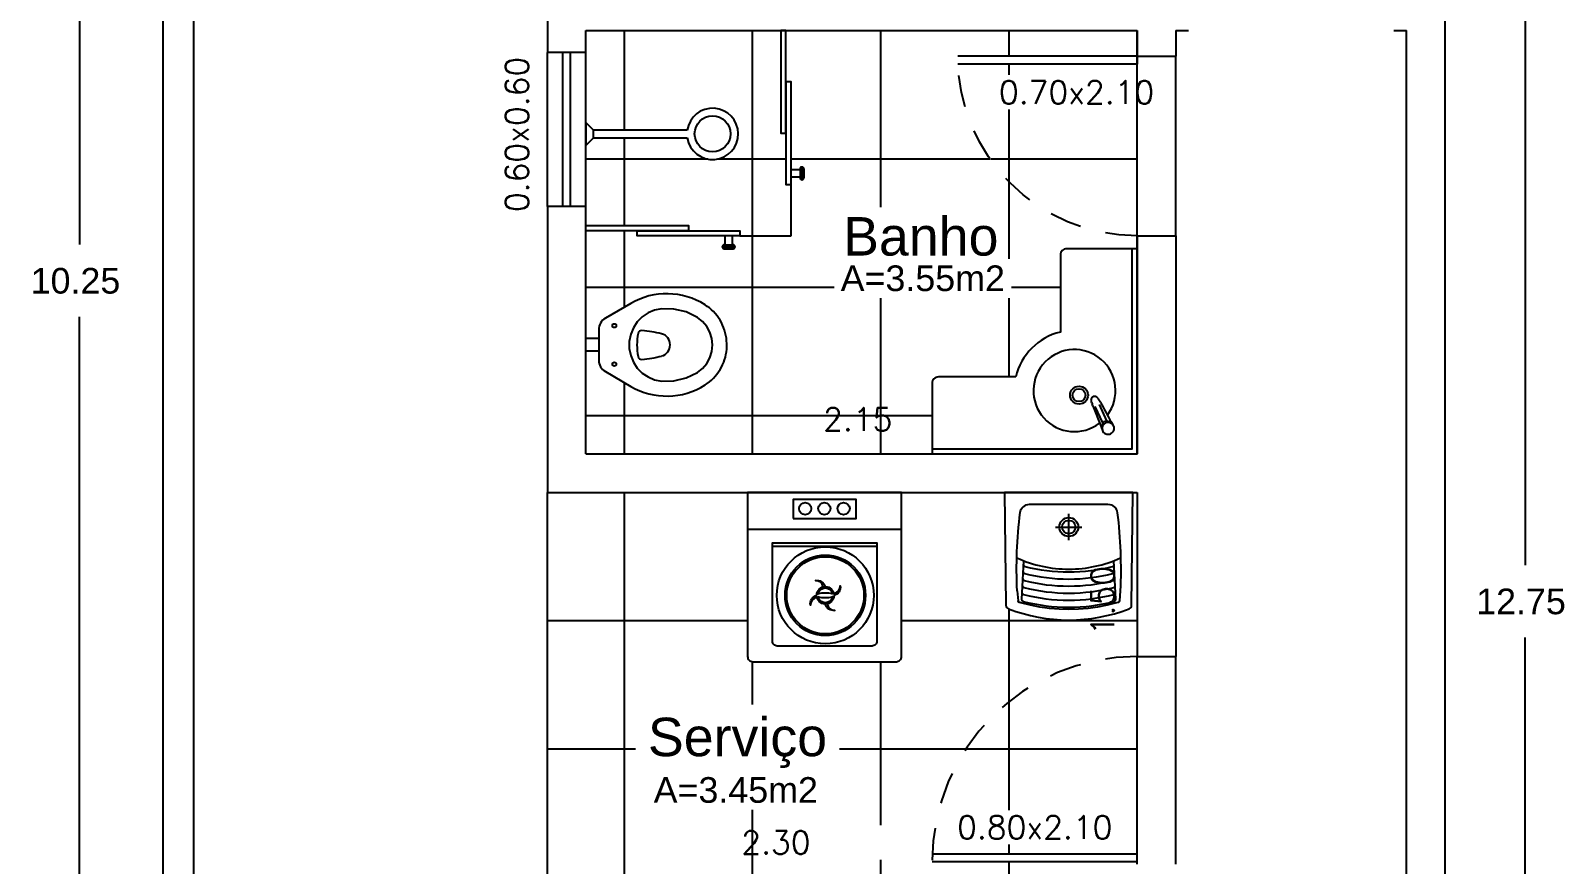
# Model space of a CAD drawing. Extents: x 1.9 to 19.2, y 1.3 to 23.7.
# Drawn here: x 1.92 to 7.9, y 10.32 to 13.57 of the extents above; entities that cross this region are included whole.
import ezdxf
from ezdxf.enums import TextEntityAlignment as Align

# ---------------------------------------------------------------- set-up
doc = ezdxf.new("R2010")
doc.units = 0
doc.linetypes.add('HIDDEN2', pattern=[0.1875, 0.125, -0.0625])
doc.layers.get('0').update_dxf_attribs({"linetype": 'CONTINUOUS'})
doc.layers.get('DEFPOINTS').update_dxf_attribs({"linetype": 'CONTINUOUS'})
for name, color, linetype in [('ARQ-BANHO_COZINHA_SERVIÇO', 150, 'CONTINUOUS'), ('ARQ-COTAS', 1, 'CONTINUOUS'), ('ARQ-ESQUADRIAS', 53, 'CONTINUOUS'), ('ARQ-LINHA-FINA', 1, 'CONTINUOUS'), ('ARQ-MÓVEIS_E_ELETRO', 16, 'CONTINUOUS'), ('ARQ-PISO', 140, 'CONTINUOUS'), ('LINHA_04', 190, 'CONTINUOUS'), ('TXT_AMBIENTE', 4, 'CONTINUOUS'), ('TXT_GERAL', 9, 'CONTINUOUS'), ('TXT_ÁREA', 8, 'CONTINUOUS')]:
    doc.layers.add(name, color=color, linetype=linetype)
doc.styles.add('ARIAL', font='arial.ttf')
doc.styles.get("Standard").update_dxf_attribs({"font": 'arial.ttf'})
doc.styles.add('TEXTO03', font='romans.shx')
doc.dimstyles.get("Standard").update_dxf_attribs({"dimtxt": 2.5, "dimasz": 2.5, "dimexe": 1.25, "dimexo": 0.625, "dimtad": 1, "dimcen": 2.5, "dimazin": 3, "dimtfac": 1, "dimtmove": 0, "dimatfit": 3})

# ---------------------------------------------------------------- blocks, each defined once
blk = doc.blocks.new('PORTA70')
for p, q in [((0, 0), (0, 0.7)), ((0.03, 0), (0.03, 0.7))]:
    blk.add_line(p, q)
at = {"linetype": 'HIDDEN2'}
blk.add_arc((0, 0), 0.7, 0, 90, dxfattribs=at)
at = {"layer": 'ARQ-BANHO_COZINHA_SERVIÇO'}
blk.add_line((0.03, 0), (0, 0), dxfattribs=at)
blk = doc.blocks.new('PORTA80')
for p, q in [((0, 0), (0, 0.8)), ((0.03, 0), (0.03, 0.7994)), ((0, 0), (0.03, 0))]:
    blk.add_line(p, q)
at = {"linetype": 'HIDDEN2'}
blk.add_arc((0, 0), 0.8, 0, 90, dxfattribs=at)
blk = doc.blocks.new('*D62')
at = {"layer": 'ARQ-COTAS', "color": 0}
for p, q in [((7.4985, 17.7224), (7.8479, 17.7224)), ((7.7479, 17.6224), (7.7479, 11.4884)), ((7.7479, 5.0724), (7.7479, 11.2063)), ((7.4985, 4.9724), (7.8479, 4.9724))]:
    blk.add_line(p, q, dxfattribs=at)
for points in [[(7.7313, 17.6224), (7.7646, 17.6224), (7.7479, 17.7224)], [(7.7313, 5.0724), (7.7646, 5.0724), (7.7479, 4.9724)]]:
    blk.add_solid(points, dxfattribs=at)
at = {"layer": 'DEFPOINTS', "color": 0}
for p in [(7.436, 17.7224), (7.7479, 17.7224), (7.436, 4.9724)]:
    blk.add_point(p, dxfattribs=at)
at = {"layer": 'ARQ-COTAS', "color": 0, "linetype": 'CONTINUOUS'}
blk.add_text('12.75', height=0.1, dxfattribs=at).set_placement((7.5575, 11.2974))
blk = doc.blocks.new('*D67')
at = {"layer": 'ARQ-COTAS', "color": 0}
for p, q in [((2.3735, 17.7224), (2.0115, 17.7224)), ((2.1115, 17.6224), (2.1115, 12.7384)), ((2.1115, 7.5724), (2.1115, 12.4563)), ((2.3735, 7.4724), (2.0115, 7.4724))]:
    blk.add_line(p, q, dxfattribs=at)
for points in [[(2.0948, 17.6224), (2.1282, 17.6224), (2.1115, 17.7224)], [(2.0948, 7.5724), (2.1282, 7.5724), (2.1115, 7.4724)]]:
    blk.add_solid(points, dxfattribs=at)
at = {"layer": 'DEFPOINTS', "color": 0}
for p in [(2.1115, 17.7224), (2.436, 17.7224), (2.436, 7.4724)]:
    blk.add_point(p, dxfattribs=at)
at = {"layer": 'ARQ-COTAS', "color": 0, "linetype": 'CONTINUOUS'}
blk.add_text('10.25', height=0.1, dxfattribs=at).set_placement((1.921, 12.5474))
blk = doc.blocks.new('ADC_WC_BACIA_01-P')
for p, q in [((-0.025, 0.05), (-0.025, 0)), ((0.025, 0.05), (0.025, 0))]:
    blk.add_line(p, q)
blk.add_lwpolyline([(0.0588, 0.05, 0.266747), (0.1043, 0.0761), (0.1617, 0.1751, 0.279695), (0.1562, 0.4646), (0.1503, 0.4734), (0.1439, 0.4817), (0.137, 0.4897), (0.1297, 0.4973), (0.1219, 0.5045), (0.1137, 0.5112), (0.1052, 0.5175), (0.0963, 0.5232), (0.087, 0.5285), (0.0775, 0.5332), (0.0677, 0.5373), (0.0577, 0.5408), (0.0475, 0.5438), (0.0371, 0.5461), (0.0266, 0.5478), (0.016, 0.5489), (0.0054, 0.5495), (-0.0053, 0.5494), (-0.0159, 0.5488), (-0.0265, 0.5476), (-0.037, 0.5458), (-0.0474, 0.5435), (-0.0576, 0.5405), (-0.0677, 0.5371), (-0.0775, 0.533), (-0.087, 0.5284), (-0.0963, 0.5232), (-0.1052, 0.5175), (-0.1138, 0.5113), (-0.1219, 0.5045), (-0.1297, 0.4974), (-0.137, 0.4898), (-0.1439, 0.4817), (-0.1503, 0.4734), (-0.1562, 0.4646, 0.279689), (-0.1617, 0.1751), (-0.1043, 0.0761, 0.266747), (-0.0588, 0.05)], format="xyb", close=True)
for points in [[(0.1071, 0.4348), (0.0915, 0.4546), (0.0721, 0.471), (0.0498, 0.4832), (0.0254, 0.4908), (0, 0.4933), (-0.0254, 0.4908), (-0.0498, 0.4832), (-0.0721, 0.471), (-0.0915, 0.4546), (-0.1071, 0.4348)], [(-0.1071, 0.4348), (-0.1285, 0.3909), (-0.1399, 0.3435), (-0.1408, 0.2949)], [(0.1408, 0.2949), (0.1399, 0.3435), (0.1285, 0.3909), (0.1071, 0.4348)], [(-0.1408, 0.2949), (-0.1356, 0.268), (-0.1251, 0.2427), (-0.1097, 0.2198), (-0.0901, 0.2004), (-0.067, 0.1851), (-0.0413, 0.1746), (-0.0139, 0.1692), (0.0139, 0.1692), (0.0413, 0.1746), (0.067, 0.1851), (0.0901, 0.2004), (0.1097, 0.2198), (0.1251, 0.2427), (0.1356, 0.268), (0.1408, 0.2949)]]:
    blk.add_lwpolyline(points)
blk.add_lwpolyline([(0.0432, 0.2952, 0.767754), (-0.0437, 0.2952, 0.033), (-0.056, 0.2184, 0.384665), (-0.0446, 0.2035, 0.098913), (0.0451, 0.2035, 0.384665), (0.0565, 0.2184, 0.045236), (0.0433, 0.2952)], format="xyb")
for centre in [(-0.075, 0.1108), (0.075, 0.1108)]:
    blk.add_circle(centre, 0.0075)
blk = doc.blocks.new('BOX-BANHO-80')
for p, q in [((0.5316, 0.8425), (0.5816, 0.8425)), ((0.5391, 0.85), (0.5741, 0.85)), ((0.5391, 0.835), (0.5741, 0.835)), ((0.5416, 0.8), (0.5416, 0.835)), ((0.5716, 0.835), (0.5716, 0.8)), ((0.8, 0.8), (0.6, 0.8)), ((0.8, 0.6), (0.8, 0.8)), ((0.835, 0.5716), (0.8, 0.5716)), ((0.8, 0.5416), (0.835, 0.5416)), ((0.835, 0.5391), (0.835, 0.5741)), ((0.8425, 0.5316), (0.8425, 0.5816)), ((0.85, 0.5391), (0.85, 0.5741))]:
    blk.add_line(p, q)
for points in [[(0, 0.76), (0.4, 0.76), (0.4, 0.78), (0, 0.78)], [(0.2, 0.78), (0.6, 0.78), (0.6, 0.8), (0.2, 0.8)], [(0.78, 0.2), (0.78, 0.6), (0.8, 0.6), (0.8, 0.2)], [(0.76, 0), (0.76, 0.4), (0.78, 0.4), (0.78, 0)]]:
    blk.add_lwpolyline(points, close=True)
for centre, start, end in [((0.5391, 0.8425), 90, 270), ((0.5741, 0.8425), 270, 90), ((0.8425, 0.5741), 360, 180), ((0.8425, 0.5391), 180, 360)]:
    blk.add_arc(centre, 0.0075, start, end)
blk = doc.blocks.new('ADC_WC_LAV-BANC_CUBA-RD4-8')
for p, q in [((0.0777, 0.122), (0.0768, 0.1188)), ((0.0791, 0.1252), (0.0777, 0.122)), ((0.0811, 0.1283), (0.0791, 0.1252)), ((0.0838, 0.1312), (0.0811, 0.1283)), ((0.0872, 0.1338), (0.0838, 0.1312)), ((0.0911, 0.1358), (0.0872, 0.1338)), ((0.1049, 0.1411), (0.0911, 0.1358)), ((0.1879, 0.1733), (0.1049, 0.1411)), ((0.1055, 0.141), (0.1086, 0.1381)), ((0.1086, 0.1381), (0.1124, 0.1359)), ((0.1124, 0.1359), (0.1166, 0.1346)), ((0.1166, 0.1346), (0.1212, 0.1343)), ((0.1215, 0.1342), (0.1846, 0.1636)), ((0.129, 0.1181), (0.1921, 0.1475)), ((0.1992, 0.1775), (0.2024, 0.1784)), ((0.2016, 0.1438), (0.2066, 0.1465)), ((0.2024, 0.1784), (0.2057, 0.179)), ((0.2057, 0.179), (0.209, 0.1793)), ((0.209, 0.1793), (0.2118, 0.1791)), ((0.2118, 0.1791), (0.2146, 0.1786)), ((0.2122, 0.1498), (0.2149, 0.1516)), ((0.2146, 0.1786), (0.2173, 0.1777)), ((0.2149, 0.1516), (0.2175, 0.1537)), ((0.2173, 0.1777), (0.2198, 0.1763)), ((0.2175, 0.1537), (0.2198, 0.1561)), ((0.2198, 0.1763), (0.2219, 0.1744)), ((0.2198, 0.1561), (0.2215, 0.1583)), ((0.2215, 0.1583), (0.2229, 0.1608)), ((0.2219, 0.1744), (0.2235, 0.1719)), ((0.2229, 0.1608), (0.2239, 0.1635)), ((0.2243, 0.1692), (0.2235, 0.1719)), ((0.2239, 0.1635), (0.2244, 0.1663)), ((0.2244, 0.1663), (0.2243, 0.1692)), ((0.0768, 0.1188), (0.0763, 0.1157)), ((0.0763, 0.1157), (0.0763, 0.1127)), ((0.0763, 0.1127), (0.0767, 0.1098)), ((0.0767, 0.1098), (0.0774, 0.107)), ((0.0774, 0.107), (0.0785, 0.1043)), ((0.0798, 0.1018), (0.0785, 0.1043)), ((0.0815, 0.0994), (0.0798, 0.1018)), ((0.0835, 0.0973), (0.0815, 0.0994)), ((0.0858, 0.0954), (0.0835, 0.0973)), ((0.0885, 0.0937), (0.0858, 0.0954)), ((0.0915, 0.0923), (0.0885, 0.0937)), ((0.0949, 0.0914), (0.0915, 0.0923)), ((0.0986, 0.0909), (0.0949, 0.0914)), ((0.1025, 0.0911), (0.0986, 0.0909)), ((0.1066, 0.092), (0.1025, 0.0911)), ((0.1107, 0.0938), (0.1066, 0.092)), ((0.1237, 0.1009), (0.1107, 0.0938)), ((0.1237, 0.1057), (0.1245, 0.11)), ((0.1239, 0.1014), (0.1237, 0.1057)), ((0.1245, 0.11), (0.1262, 0.1141)), ((0.1262, 0.1141), (0.1289, 0.1177))]:
    blk.add_line(p, q)
blk.add_lwpolyline([(0.3, 0.4736), (0.3, 0.775, 0.414214), (0.275, 0.8), (0, 0.8), (0, 0), (0.8, 0), (0.8, 0.275, 0.414214), (0.775, 0.3), (0.4751, 0.3, 0.283385)], format="xyb", close=True)
blk.add_lwpolyline([(0.02, 0.8), (0.02, 0.02), (0.8, 0.02)])
for radius in [0.035, 0.025]:
    blk.add_circle((0.229, 0.2271), radius)
for centre, radius, start, end in [((0.2467, 0.2448), 0.16, 233.30801, 217.66709), ((0.0995, 0.1141), 0.0232, 298.83032, 111.16972), ((0.1212, 0.1338), 0.000505, 48.62168, 93.30064), ((0.1068, 0.1175), 0.0222, 25.00052, 48.60503), ((1.2492, -1.8513), 2.2535, 117.70317, 119.96627), ((0.1068, 0.1175), 0.0222, 1.39348, 25.00096), ((-0.0289, 0.7337), 0.6009, 291.14408, 291.68587), ((0.2256, 0.0955), 0.0862, 107.7963, 112.08723), ((0.1663, 0.2227), 0.0862, 297.91248, 302.20392), ((0.1285, 0.1181), 0.000505, 316.71001, 1.3782)]:
    blk.add_arc(centre, radius, start, end)
blk = doc.blocks.new('ADC_CHUVEIRO')
for p, q in [((0, 0.045), (0, -0.045)), ((0.03, 0.015), (0, 0.045)), ((0.395, 0.015), (0.03, 0.015)), ((0.03, -0.015), (0.03, 0.015)), ((0, -0.045), (0.03, -0.015)), ((0.03, -0.015), (0.3953, -0.015))]:
    blk.add_line(p, q)
blk.add_circle((0.494, 0.0009), 0.07)
blk.add_arc((0.494, 0.0009), 0.1, 189.14559, 171.89103)
blk = doc.blocks.new('*X68')
at = {"layer": 'ARQ-PISO', "linetype": 'CONTINUOUS'}
for p, q in [((4.236, 10.2724), (4.236, 11.7724)), ((5.736, 10.9522), (5.736, 11.318)), ((3.936, 11.2724), (4.7165, 11.2724)), ((5.3165, 11.2724), (6.236, 11.2724)), ((4.736, 10.9449), (4.736, 11.1124)), ((5.236, 10.4749), (5.236, 11.1124)), ((5.736, 10.5341), (5.736, 10.9519)), ((3.936, 10.7724), (4.2794, 10.7724)), ((5.0749, 10.7724), (5.5684, 10.7724)), ((5.5701, 10.7724), (6.236, 10.7724)), ((4.736, 10.2724), (4.736, 10.5349)), ((5.736, 10.3624), (5.736, 10.3991)), ((5.236, 10.2724), (5.236, 10.3399)), ((5.736, 10.2724), (5.736, 10.3324))]:
    blk.add_line(p, q, dxfattribs=at)
blk = doc.blocks.new('ADC_MOB_LAVR10KG-P')
blk.add_line((0.3, -0.1442), (-0.3, -0.1442))
for points in [[(-0.28, -0.66), (0.28, -0.66, 0.414214), (0.3, -0.64), (0.3, 0), (-0.3, 0), (-0.3, -0.64, 0.414214)], [(-0.1844, -0.599, -0.414214), (-0.2034, -0.5801), (-0.2034, -0.2096), (0.2041, -0.2096), (0.2041, -0.5801, -0.414214), (0.1852, -0.599)]]:
    blk.add_lwpolyline(points, format="xyb", close=True)
blk.add_lwpolyline([(-0.2034, -0.2096), (-0.2034, -0.1964), (0.2041, -0.1964), (0.2041, -0.2096)])
at = {"layer": 'ARQ-LINHA-FINA'}
blk.add_lwpolyline([(-0.1228, -0.1012), (0.1228, -0.1012), (0.1228, -0.0275), (-0.1228, -0.0275)], close=True, dxfattribs=at)
for points in [[(-0.0047, -0.3682, 0.33176), (-0.0358, -0.3435, -0.375558), (0.003, -0.3673)], [(-0.0303, -0.409, 0.33176), (-0.0549, -0.4401, -0.375558), (-0.0311, -0.4014)], [(0.0364, -0.3944, 0.33176), (0.0616, -0.3638, -0.375558), (0.0371, -0.4021)], [(0.0099, -0.4348, 0.33176), (0.0405, -0.4601, -0.375558), (0.0023, -0.4355)]]:
    blk.add_lwpolyline(points, format="xyb", dxfattribs=at)
for points in [[(0.0315, -0.3965, 0.144121), (-0.0256, -0.3965, -0.844102)], [(-0.0256, -0.4063, 0.144121), (0.0315, -0.4063, -0.844102)]]:
    blk.add_lwpolyline(points, format="xyb", close=True, dxfattribs=at)
for centre, radius in [((-0.0755, -0.0635), 0.0237), ((-0.0008, -0.0635), 0.0237), ((0.0744, -0.0635), 0.0237), ((0.003, -0.4014), 0.1891), ((0.003, -0.4014), 0.1569), ((0.003, -0.4014), 0.1505), ((0.003, -0.4014), 0.0341)]:
    blk.add_circle(centre, radius, dxfattribs=at)
blk = doc.blocks.new('ADC_TANQUE_50X50-P')
for p, q in [((-0.201, -0.3841), (-0.1977, -0.4227)), ((0.201, -0.3841), (0.1977, -0.4227))]:
    blk.add_line(p, q)
blk.add_lwpolyline([(-0.2354, -0.4536, 0.18605), (0.2354, -0.454, 0.307157), (0.2448, -0.4404), (0.25, 0), (-0.25, 0), (-0.2448, -0.44, 0.306694)], format="xyb", close=True)
for points in [[(-0.201, -0.384, -0.045406), (-0.1893, -0.0787, -0.376846), (-0.1526, -0.0465), (0.1527, -0.0465, -0.380551), (0.1894, -0.0792, -0.039021), (0.201, -0.384)], [(-0.2019, -0.2555, 0.107288), (0, -0.2992, 0.107288), (0.2019, -0.2555)]]:
    blk.add_lwpolyline(points, format="xyb")
blk.add_lwpolyline([(0.1977, -0.4228), (0.1977, -0.4228), (0.1977, -0.4228), (0.1977, -0.4228), (0.1977, -0.4228), (0.1977, -0.4229), (0.1977, -0.4229), (0.1977, -0.4229), (0.1977, -0.4229), (0.1977, -0.4229), (0.1977, -0.423), (0.1977, -0.423), (0.1977, -0.423), (0.1977, -0.423), (0.1977, -0.4231), (0.1977, -0.4231), (0.1977, -0.4231), (0.1977, -0.4231), (0.1977, -0.4231), (0.1977, -0.4232), (0.1977, -0.4232), (0.1977, -0.4232), (0.1977, -0.4232), (0.1977, -0.4232), (0.1976, -0.4233), (0.1976, -0.4233), (0.1976, -0.4233), (0.1976, -0.4233), (0.1976, -0.4233), (0.1976, -0.4234), (0.1976, -0.4234), (0.1976, -0.4234), (0.1976, -0.4234), (0.1976, -0.4234), (0.1976, -0.4235), (0.1976, -0.4235), (0.1976, -0.4235), (0.1976, -0.4235), (0.1976, -0.4236), (0.1976, -0.4236), (0.1976, -0.4236), (0.1976, -0.4236), (0.1976, -0.4236), (0.1976, -0.4237), (0.1976, -0.4237), (0.1976, -0.4237), (0.1976, -0.4237), (0.1975, -0.4237), (0.1975, -0.4238), (0.1975, -0.4238), (0.1975, -0.4238), (0.1975, -0.4238), (0.1975, -0.4238), (0.1975, -0.4239), (0.1975, -0.4239), (0.1975, -0.4239), (0.1975, -0.4239), (0.1975, -0.4239), (0.1975, -0.424), (0.1975, -0.424), (0.1975, -0.424), (0.1975, -0.424), (0.1975, -0.4241), (0.1975, -0.4241), (0.1975, -0.4241), (0.1974, -0.4241), (0.1974, -0.4241), (0.1974, -0.4242), (0.1974, -0.4242), (0.1974, -0.4242), (0.1974, -0.4242), (0.1974, -0.4242), (0.1974, -0.4243), (0.1974, -0.4243), (0.1974, -0.4243), (0.1974, -0.4243), (0.1974, -0.4243), (0.1974, -0.4244), (0.1974, -0.4244), (0.1973, -0.4244), (0.1973, -0.4244), (0.1973, -0.4245), (0.1973, -0.4245), (0.1973, -0.4245), (0.1973, -0.4245), (0.1973, -0.4245), (0.1973, -0.4246), (0.1973, -0.4246), (0.1973, -0.4246), (0.1973, -0.4246), (0.1973, -0.4246), (0.1973, -0.4247), (0.1972, -0.4247), (0.1972, -0.4247), (0.1972, -0.4247), (0.1972, -0.4247), (0.1972, -0.4248), (0.1972, -0.4248), (0.1972, -0.4248), (0.1972, -0.4248), (0.1972, -0.4248), (0.1972, -0.4248), (0.1972, -0.4249), (0.1972, -0.4249), (0.1972, -0.4249), (0.1971, -0.4249), (0.1971, -0.4249), (0.1971, -0.425), (0.1971, -0.425), (0.1971, -0.425), (0.1971, -0.425), (0.1971, -0.425), (0.1971, -0.425), (0.1971, -0.4251), (0.1971, -0.4251), (0.1971, -0.4251), (0.1971, -0.4251), (0.197, -0.4251), (0.197, -0.4252), (0.197, -0.4252), (0.197, -0.4252), (0.197, -0.4252), (0.197, -0.4252), (0.197, -0.4252), (0.197, -0.4253), (0.197, -0.4253), (0.197, -0.4253), (0.197, -0.4253), (0.197, -0.4253), (0.1969, -0.4253), (0.1969, -0.4254), (0.1969, -0.4254), (0.1969, -0.4254), (0.1969, -0.4254), (0.1969, -0.4254), (0.1969, -0.4255), (0.1969, -0.4255), (0.1969, -0.4255), (0.1969, -0.4255), (0.1969, -0.4255), (0.1968, -0.4255), (0.1968, -0.4256), (0.1968, -0.4256), (0.1968, -0.4256), (0.1968, -0.4256), (0.1968, -0.4256), (0.1968, -0.4257), (0.1968, -0.4257), (0.1968, -0.4257), (0.1968, -0.4257), (0.1967, -0.4257), (0.1967, -0.4257), (0.1967, -0.4258), (0.1967, -0.4258), (0.1967, -0.4258), (0.1967, -0.4258), (0.1967, -0.4258), (0.1967, -0.4259), (0.1967, -0.4259), (0.1966, -0.4259), (0.1966, -0.4259), (0.1966, -0.4259), (0.1966, -0.4259), (0.1966, -0.426), (0.1966, -0.426), (0.1966, -0.426), (0.1966, -0.426), (0.1966, -0.426), (0.1965, -0.426), (0.1965, -0.4261), (0.1965, -0.4261), (0.1965, -0.4261), (0.1965, -0.4261), (0.1965, -0.4261), (0.1965, -0.4262), (0.1965, -0.4262), (0.1965, -0.4262), (0.1964, -0.4262), (0.1964, -0.4262), (0.1964, -0.4262), (0.1964, -0.4263), (0.1964, -0.4263), (0.1964, -0.4263), (0.1964, -0.4263), (0.1964, -0.4263), (0.1963, -0.4263), (0.1963, -0.4264), (0.1963, -0.4264), (0.1963, -0.4264), (0.1963, -0.4264), (0.1963, -0.4264), (0.1963, -0.4265), (0.1963, -0.4265), (0.1962, -0.4265), (0.1962, -0.4265), (0.1962, -0.4265), (0.1962, -0.4265), (0.1962, -0.4266), (0.1962, -0.4266), (0.1962, -0.4266), (0.1962, -0.4266), (0.1961, -0.4266), (0.1961, -0.4266), (0.1961, -0.4267), (0.1961, -0.4267), (0.1961, -0.4267), (0.1961, -0.4267), (0.1961, -0.4267), (0.1961, -0.4267), (0.196, -0.4268), (0.196, -0.4268), (0.196, -0.4268), (0.196, -0.4268), (0.196, -0.4268), (0.196, -0.4268), (0.196, -0.4269), (0.1959, -0.4269), (0.1959, -0.4269), (0.1959, -0.4269), (0.1959, -0.4269), (0.1959, -0.4269), (0.1959, -0.427), (0.1959, -0.427), (0.1958, -0.427), (0.1958, -0.427), (0.1958, -0.427), (0.1958, -0.427), (0.1958, -0.4271), (0.1958, -0.4271), (0.1958, -0.4271), (0.1957, -0.4271), (0.1957, -0.4271), (0.1957, -0.4271), (0.1957, -0.4271), (0.1957, -0.4272), (0.1957, -0.4272), (0.1957, -0.4272), (0.1956, -0.4272), (0.1956, -0.4272), (0.1956, -0.4272), (0.1956, -0.4273), (0.1956, -0.4273), (0.1956, -0.4273), (0.1956, -0.4273), (0.1955, -0.4273), (0.1955, -0.4273), (0.1955, -0.4273), (0.1955, -0.4274), (0.1955, -0.4274), (0.1955, -0.4274), (0.1954, -0.4274), (0.1954, -0.4274), (0.1954, -0.4274), (0.1954, -0.4275), (0.1954, -0.4275), (0.1954, -0.4275), (0.1954, -0.4275), (0.1953, -0.4275), (0.1953, -0.4275), (0.1953, -0.4275), (0.1953, -0.4276), (0.1953, -0.4276), (0.1953, -0.4276), (0.1953, -0.4276), (0.1952, -0.4276), (0.1952, -0.4276), (0.1952, -0.4276), (0.1952, -0.4277), (0.1952, -0.4277), (0.1952, -0.4277), (0.1951, -0.4277), (0.1951, -0.4277), (0.1951, -0.4277), (0.1951, -0.4277), (0.1951, -0.4277), (0.1951, -0.4278), (0.1951, -0.4278), (0.195, -0.4278), (0.195, -0.4278), (0.195, -0.4278), (0.195, -0.4278), (0.195, -0.4278), (0.195, -0.4279), (0.1949, -0.4279), (0.1949, -0.4279), (0.1949, -0.4279), (0.1949, -0.4279), (0.1949, -0.4279), (0.1949, -0.4279), (0.1948, -0.4279), (0.1948, -0.428), (0.1948, -0.428), (0.1948, -0.428), (0.1948, -0.428), (0.1948, -0.428), (0.1947, -0.428), (0.1947, -0.428), (0.1947, -0.428), (0.1947, -0.4281), (0.1947, -0.4281), (0.1947, -0.4281), (0.1946, -0.4281), (0.1946, -0.4281), (0.1946, -0.4281), (0.1946, -0.4281), (0.1946, -0.4281), (0.1946, -0.4282), (0.1945, -0.4282), (0.1945, -0.4282), (0.1945, -0.4282), (0.1945, -0.4282), (0.1945, -0.4282), (0.1945, -0.4282), (0.1944, -0.4282), (0.1944, -0.4283), (0.1944, -0.4283), (0.1944, -0.4283), (0.1944, -0.4283), (0.1944, -0.4283), (0.1943, -0.4283), (0.1943, -0.4283), (0.1943, -0.4283), (0.1943, -0.4284), (0.1943, -0.4284), (0.1943, -0.4284), (0.1942, -0.4284), (0.1942, -0.4284), (0.1942, -0.4284), (0.1942, -0.4284), (0.1942, -0.4284), (0.1942, -0.4284), (0.1941, -0.4285), (0.1941, -0.4285), (0.1941, -0.4285), (0.1941, -0.4285), (0.1941, -0.4285), (0.1941, -0.4285), (0.194, -0.4285), (0.194, -0.4285), (0.194, -0.4285), (0.194, -0.4285), (0.194, -0.4286), (0.1939, -0.4286), (0.1939, -0.4286), (0.1939, -0.4286), (0.1939, -0.4286), (0.1939, -0.4286), (0.1939, -0.4286), (0.1938, -0.4286), (0.1938, -0.4286), (0.1938, -0.4287), (0.1938, -0.4287), (0.1938, -0.4287), (0.1938, -0.4287), (0.1937, -0.4287), (0.1937, -0.4287), (0.1937, -0.4287), (0.1937, -0.4287), (0.1937, -0.4287), (0.1936, -0.4287), (0.1936, -0.4288), (0.1936, -0.4288), (0.1936, -0.4288), (0.1936, -0.4288), (0.1936, -0.4288), (0.1935, -0.4288), (0.1935, -0.4288), (0.1935, -0.4288), (0.1935, -0.4288), (0.1935, -0.4288), (0.1934, -0.4288), (0.1934, -0.4289), (0.1934, -0.4289), (0.1934, -0.4289), (0.1934, -0.4289), (0.1934, -0.4289), (0.1933, -0.4289), (0.1933, -0.4289), (0.1933, -0.4289), (0.1933, -0.4289), (0.1933, -0.4289), (0.1932, -0.4289), (0.1932, -0.429), (0.1932, -0.429), (0.1932, -0.429), (0.1932, -0.429), (0.1932, -0.429), (0.1931, -0.429), (0.1931, -0.429), (0.1931, -0.429), (0.1931, -0.429), (0.1931, -0.429), (0.193, -0.429), (0.193, -0.429), (0.193, -0.4291), (0.193, -0.4291), (0.193, -0.4291), (0.193, -0.4291), (0.1929, -0.4291), (0.1929, -0.4291), (0.1929, -0.4291), (0.1929, -0.4291), (0.1929, -0.4291), (0.1928, -0.4291), (0.1928, -0.4291), (0.1928, -0.4291), (0.1928, -0.4291), (0.1928, -0.4292), (0.1928, -0.4292), (0.1927, -0.4292), (0.1927, -0.4292), (0.1927, -0.4292), (0.1927, -0.4292), (0.1927, -0.4292), (0.1926, -0.4292), (0.1926, -0.4292), (0.1926, -0.4292), (0.1926, -0.4292), (0.1926, -0.4292), (0.1925, -0.4292), (0.1925, -0.4292), (0.1925, -0.4292), (0.1925, -0.4293), (0.1925, -0.4293), (0.1925, -0.4293), (0.1924, -0.4293), (0.1924, -0.4293), (0.1924, -0.4293), (0.1924, -0.4293), (0.1924, -0.4293), (0.1923, -0.4293), (0.1923, -0.4293), (0.1923, -0.4293), (0.1923, -0.4293), (0.1923, -0.4293), (0.1922, -0.4293), (0.1922, -0.4293), (0.1922, -0.4293), (0.1922, -0.4294), (0.1922, -0.4294), (0.1922, -0.4294), (0.1921, -0.4294), (0.1921, -0.4294), (0.1921, -0.4294), (0.1921, -0.4294), (0.1921, -0.4294), (0.192, -0.4294), (0.192, -0.4294), (0.192, -0.4294), (0.192, -0.4294), (0.192, -0.4294), (0.1919, -0.4294), (0.1919, -0.4294), (0.1919, -0.4294), (0.1919, -0.4294), (0.1919, -0.4294), (0.1918, -0.4294), (0.1918, -0.4294), (0.1918, -0.4295), (0.1918, -0.4295), (0.1918, -0.4295), (0.1917, -0.4295), (0.1917, -0.4295), (0.1917, -0.4295), (0.1917, -0.4295), (0.1917, -0.4295), (0.1917, -0.4295), (0.1916, -0.4295), (0.1916, -0.4295), (0.1916, -0.4295), (0.1916, -0.4295), (0.1916, -0.4295), (0.1916, -0.4295), (0.1915, -0.4295), (0.1915, -0.4295), (0.1915, -0.4295), (0.1915, -0.4295), (0.1915, -0.4295), (0.1915, -0.4295), (0.1915, -0.4295), (0.1914, -0.4295), (0.1914, -0.4295), (0.1914, -0.4295), (0.1863, -0.431), (0.1497, -0.44), (0.1127, -0.4471), (0.0752, -0.4522), (0.0376, -0.4553), (0, -0.4564), (-0.0376, -0.4553), (-0.0752, -0.4522), (-0.1127, -0.4471), (-0.1497, -0.44), (-0.1863, -0.431), (-0.1914, -0.4295), (-0.1914, -0.4295), (-0.1914, -0.4295), (-0.1915, -0.4295), (-0.1915, -0.4295), (-0.1915, -0.4295), (-0.1915, -0.4295), (-0.1915, -0.4295), (-0.1915, -0.4295), (-0.1915, -0.4295), (-0.1916, -0.4295), (-0.1916, -0.4295), (-0.1916, -0.4295), (-0.1916, -0.4295), (-0.1916, -0.4295), (-0.1916, -0.4295), (-0.1917, -0.4295), (-0.1917, -0.4295), (-0.1917, -0.4295), (-0.1917, -0.4295), (-0.1917, -0.4295), (-0.1917, -0.4295), (-0.1918, -0.4295), (-0.1918, -0.4295), (-0.1918, -0.4295), (-0.1918, -0.4294), (-0.1918, -0.4294), (-0.1919, -0.4294), (-0.1919, -0.4294), (-0.1919, -0.4294), (-0.1919, -0.4294), (-0.1919, -0.4294), (-0.192, -0.4294), (-0.192, -0.4294), (-0.192, -0.4294), (-0.192, -0.4294), (-0.192, -0.4294), (-0.1921, -0.4294), (-0.1921, -0.4294), (-0.1921, -0.4294), (-0.1921, -0.4294), (-0.1921, -0.4294), (-0.1922, -0.4294), (-0.1922, -0.4294), (-0.1922, -0.4294), (-0.1922, -0.4293), (-0.1922, -0.4293), (-0.1922, -0.4293), (-0.1923, -0.4293), (-0.1923, -0.4293), (-0.1923, -0.4293), (-0.1923, -0.4293), (-0.1923, -0.4293), (-0.1924, -0.4293), (-0.1924, -0.4293), (-0.1924, -0.4293), (-0.1924, -0.4293), (-0.1924, -0.4293), (-0.1925, -0.4293), (-0.1925, -0.4293), (-0.1925, -0.4293), (-0.1925, -0.4292), (-0.1925, -0.4292), (-0.1925, -0.4292), (-0.1926, -0.4292), (-0.1926, -0.4292), (-0.1926, -0.4292), (-0.1926, -0.4292), (-0.1926, -0.4292), (-0.1927, -0.4292), (-0.1927, -0.4292), (-0.1927, -0.4292), (-0.1927, -0.4292), (-0.1927, -0.4292), (-0.1928, -0.4292), (-0.1928, -0.4292), (-0.1928, -0.4291), (-0.1928, -0.4291), (-0.1928, -0.4291), (-0.1928, -0.4291), (-0.1929, -0.4291), (-0.1929, -0.4291), (-0.1929, -0.4291), (-0.1929, -0.4291), (-0.1929, -0.4291), (-0.193, -0.4291), (-0.193, -0.4291), (-0.193, -0.4291), (-0.193, -0.4291), (-0.193, -0.429), (-0.193, -0.429), (-0.1931, -0.429), (-0.1931, -0.429), (-0.1931, -0.429), (-0.1931, -0.429), (-0.1931, -0.429), (-0.1932, -0.429), (-0.1932, -0.429), (-0.1932, -0.429), (-0.1932, -0.429), (-0.1932, -0.429), (-0.1932, -0.4289), (-0.1933, -0.4289), (-0.1933, -0.4289), (-0.1933, -0.4289), (-0.1933, -0.4289), (-0.1933, -0.4289), (-0.1934, -0.4289), (-0.1934, -0.4289), (-0.1934, -0.4289), (-0.1934, -0.4289), (-0.1934, -0.4289), (-0.1934, -0.4288), (-0.1935, -0.4288), (-0.1935, -0.4288), (-0.1935, -0.4288), (-0.1935, -0.4288), (-0.1935, -0.4288), (-0.1936, -0.4288), (-0.1936, -0.4288), (-0.1936, -0.4288), (-0.1936, -0.4288), (-0.1936, -0.4288), (-0.1936, -0.4287), (-0.1937, -0.4287), (-0.1937, -0.4287), (-0.1937, -0.4287), (-0.1937, -0.4287), (-0.1937, -0.4287), (-0.1938, -0.4287), (-0.1938, -0.4287), (-0.1938, -0.4287), (-0.1938, -0.4287), (-0.1938, -0.4286), (-0.1938, -0.4286), (-0.1939, -0.4286), (-0.1939, -0.4286), (-0.1939, -0.4286), (-0.1939, -0.4286), (-0.1939, -0.4286), (-0.1939, -0.4286), (-0.194, -0.4286), (-0.194, -0.4285), (-0.194, -0.4285), (-0.194, -0.4285), (-0.194, -0.4285), (-0.1941, -0.4285), (-0.1941, -0.4285), (-0.1941, -0.4285), (-0.1941, -0.4285), (-0.1941, -0.4285), (-0.1941, -0.4285), (-0.1942, -0.4284), (-0.1942, -0.4284), (-0.1942, -0.4284), (-0.1942, -0.4284), (-0.1942, -0.4284), (-0.1942, -0.4284), (-0.1943, -0.4284), (-0.1943, -0.4284), (-0.1943, -0.4284), (-0.1943, -0.4283), (-0.1943, -0.4283), (-0.1943, -0.4283), (-0.1944, -0.4283), (-0.1944, -0.4283), (-0.1944, -0.4283), (-0.1944, -0.4283), (-0.1944, -0.4283), (-0.1944, -0.4282), (-0.1945, -0.4282), (-0.1945, -0.4282), (-0.1945, -0.4282), (-0.1945, -0.4282), (-0.1945, -0.4282), (-0.1945, -0.4282), (-0.1946, -0.4282), (-0.1946, -0.4281), (-0.1946, -0.4281), (-0.1946, -0.4281), (-0.1946, -0.4281), (-0.1946, -0.4281), (-0.1947, -0.4281), (-0.1947, -0.4281), (-0.1947, -0.4281), (-0.1947, -0.428), (-0.1947, -0.428), (-0.1947, -0.428), (-0.1948, -0.428), (-0.1948, -0.428), (-0.1948, -0.428), (-0.1948, -0.428), (-0.1948, -0.428), (-0.1948, -0.4279), (-0.1949, -0.4279), (-0.1949, -0.4279), (-0.1949, -0.4279), (-0.1949, -0.4279), (-0.1949, -0.4279), (-0.1949, -0.4279), (-0.195, -0.4279), (-0.195, -0.4278), (-0.195, -0.4278), (-0.195, -0.4278), (-0.195, -0.4278), (-0.195, -0.4278), (-0.1951, -0.4278), (-0.1951, -0.4278), (-0.1951, -0.4277), (-0.1951, -0.4277), (-0.1951, -0.4277), (-0.1951, -0.4277), (-0.1951, -0.4277), (-0.1952, -0.4277), (-0.1952, -0.4277), (-0.1952, -0.4277), (-0.1952, -0.4276), (-0.1952, -0.4276), (-0.1952, -0.4276), (-0.1953, -0.4276), (-0.1953, -0.4276), (-0.1953, -0.4276), (-0.1953, -0.4276), (-0.1953, -0.4275), (-0.1953, -0.4275), (-0.1953, -0.4275), (-0.1954, -0.4275), (-0.1954, -0.4275), (-0.1954, -0.4275), (-0.1954, -0.4275), (-0.1954, -0.4274), (-0.1954, -0.4274), (-0.1954, -0.4274), (-0.1955, -0.4274), (-0.1955, -0.4274), (-0.1955, -0.4274), (-0.1955, -0.4273), (-0.1955, -0.4273), (-0.1955, -0.4273), (-0.1956, -0.4273), (-0.1956, -0.4273), (-0.1956, -0.4273), (-0.1956, -0.4273), (-0.1956, -0.4272), (-0.1956, -0.4272), (-0.1956, -0.4272), (-0.1957, -0.4272), (-0.1957, -0.4272), (-0.1957, -0.4272), (-0.1957, -0.4271), (-0.1957, -0.4271), (-0.1957, -0.4271), (-0.1957, -0.4271), (-0.1958, -0.4271), (-0.1958, -0.4271), (-0.1958, -0.4271), (-0.1958, -0.427), (-0.1958, -0.427), (-0.1958, -0.427), (-0.1958, -0.427), (-0.1959, -0.427), (-0.1959, -0.427), (-0.1959, -0.4269), (-0.1959, -0.4269), (-0.1959, -0.4269), (-0.1959, -0.4269), (-0.1959, -0.4269), (-0.196, -0.4269), (-0.196, -0.4268), (-0.196, -0.4268), (-0.196, -0.4268), (-0.196, -0.4268), (-0.196, -0.4268), (-0.196, -0.4268), (-0.1961, -0.4267), (-0.1961, -0.4267), (-0.1961, -0.4267), (-0.1961, -0.4267), (-0.1961, -0.4267), (-0.1961, -0.4267), (-0.1961, -0.4266), (-0.1961, -0.4266), (-0.1962, -0.4266), (-0.1962, -0.4266), (-0.1962, -0.4266), (-0.1962, -0.4266), (-0.1962, -0.4265), (-0.1962, -0.4265), (-0.1962, -0.4265), (-0.1962, -0.4265), (-0.1963, -0.4265), (-0.1963, -0.4265), (-0.1963, -0.4264), (-0.1963, -0.4264), (-0.1963, -0.4264), (-0.1963, -0.4264), (-0.1963, -0.4264), (-0.1963, -0.4263), (-0.1964, -0.4263), (-0.1964, -0.4263), (-0.1964, -0.4263), (-0.1964, -0.4263), (-0.1964, -0.4263), (-0.1964, -0.4262), (-0.1964, -0.4262), (-0.1964, -0.4262), (-0.1965, -0.4262), (-0.1965, -0.4262), (-0.1965, -0.4262), (-0.1965, -0.4261), (-0.1965, -0.4261), (-0.1965, -0.4261), (-0.1965, -0.4261), (-0.1965, -0.4261), (-0.1965, -0.426), (-0.1966, -0.426), (-0.1966, -0.426), (-0.1966, -0.426), (-0.1966, -0.426), (-0.1966, -0.426), (-0.1966, -0.4259), (-0.1966, -0.4259), (-0.1966, -0.4259), (-0.1966, -0.4259), (-0.1967, -0.4259), (-0.1967, -0.4259), (-0.1967, -0.4258), (-0.1967, -0.4258), (-0.1967, -0.4258), (-0.1967, -0.4258), (-0.1967, -0.4258), (-0.1967, -0.4257), (-0.1967, -0.4257), (-0.1968, -0.4257), (-0.1968, -0.4257), (-0.1968, -0.4257), (-0.1968, -0.4257), (-0.1968, -0.4256), (-0.1968, -0.4256), (-0.1968, -0.4256), (-0.1968, -0.4256), (-0.1968, -0.4256), (-0.1968, -0.4255), (-0.1969, -0.4255), (-0.1969, -0.4255), (-0.1969, -0.4255), (-0.1969, -0.4255), (-0.1969, -0.4255), (-0.1969, -0.4254), (-0.1969, -0.4254), (-0.1969, -0.4254), (-0.1969, -0.4254), (-0.1969, -0.4254), (-0.1969, -0.4253), (-0.197, -0.4253), (-0.197, -0.4253), (-0.197, -0.4253), (-0.197, -0.4253), (-0.197, -0.4253), (-0.197, -0.4252), (-0.197, -0.4252), (-0.197, -0.4252), (-0.197, -0.4252), (-0.197, -0.4252), (-0.197, -0.4252), (-0.197, -0.4251), (-0.1971, -0.4251), (-0.1971, -0.4251), (-0.1971, -0.4251), (-0.1971, -0.4251), (-0.1971, -0.425), (-0.1971, -0.425), (-0.1971, -0.425), (-0.1971, -0.425), (-0.1971, -0.425), (-0.1971, -0.425), (-0.1971, -0.4249), (-0.1971, -0.4249), (-0.1972, -0.4249), (-0.1972, -0.4249), (-0.1972, -0.4249), (-0.1972, -0.4248), (-0.1972, -0.4248), (-0.1972, -0.4248), (-0.1972, -0.4248), (-0.1972, -0.4248), (-0.1972, -0.4248), (-0.1972, -0.4247), (-0.1972, -0.4247), (-0.1972, -0.4247), (-0.1972, -0.4247), (-0.1973, -0.4247), (-0.1973, -0.4246), (-0.1973, -0.4246), (-0.1973, -0.4246), (-0.1973, -0.4246), (-0.1973, -0.4246), (-0.1973, -0.4245), (-0.1973, -0.4245), (-0.1973, -0.4245), (-0.1973, -0.4245), (-0.1973, -0.4245), (-0.1973, -0.4244), (-0.1973, -0.4244), (-0.1974, -0.4244), (-0.1974, -0.4244), (-0.1974, -0.4243), (-0.1974, -0.4243), (-0.1974, -0.4243), (-0.1974, -0.4243), (-0.1974, -0.4243), (-0.1974, -0.4242), (-0.1974, -0.4242), (-0.1974, -0.4242), (-0.1974, -0.4242), (-0.1974, -0.4242), (-0.1974, -0.4241), (-0.1974, -0.4241), (-0.1975, -0.4241), (-0.1975, -0.4241), (-0.1975, -0.4241), (-0.1975, -0.424), (-0.1975, -0.424), (-0.1975, -0.424), (-0.1975, -0.424), (-0.1975, -0.4239), (-0.1975, -0.4239), (-0.1975, -0.4239), (-0.1975, -0.4239), (-0.1975, -0.4239), (-0.1975, -0.4238), (-0.1975, -0.4238), (-0.1975, -0.4238), (-0.1975, -0.4238), (-0.1975, -0.4238), (-0.1975, -0.4237), (-0.1976, -0.4237), (-0.1976, -0.4237), (-0.1976, -0.4237), (-0.1976, -0.4237), (-0.1976, -0.4236), (-0.1976, -0.4236), (-0.1976, -0.4236), (-0.1976, -0.4236), (-0.1976, -0.4236), (-0.1976, -0.4235), (-0.1976, -0.4235), (-0.1976, -0.4235), (-0.1976, -0.4235), (-0.1976, -0.4234), (-0.1976, -0.4234), (-0.1976, -0.4234), (-0.1976, -0.4234), (-0.1976, -0.4234), (-0.1976, -0.4233), (-0.1976, -0.4233), (-0.1976, -0.4233), (-0.1976, -0.4233), (-0.1976, -0.4233), (-0.1977, -0.4232), (-0.1977, -0.4232), (-0.1977, -0.4232), (-0.1977, -0.4232), (-0.1977, -0.4232), (-0.1977, -0.4231), (-0.1977, -0.4231), (-0.1977, -0.4231), (-0.1977, -0.4231), (-0.1977, -0.4231), (-0.1977, -0.423), (-0.1977, -0.423), (-0.1977, -0.423), (-0.1977, -0.423), (-0.1977, -0.4229), (-0.1977, -0.4229), (-0.1977, -0.4229), (-0.1977, -0.4229), (-0.1977, -0.4229), (-0.1977, -0.4228), (-0.1977, -0.4228), (-0.1977, -0.4228), (-0.1977, -0.4228), (-0.1977, -0.4228)])
blk.add_circle((0, -0.1351), 0.0368)
at = {"layer": 'ARQ-LINHA-FINA'}
for p, q in [((0, -0.1867), (0, -0.0836)), ((-0.0515, -0.1351), (0.0515, -0.1351))]:
    blk.add_line(p, q, dxfattribs=at)
for points in [[(-0.1762, -0.2669), (-0.1838, -0.4169, 0.355933), (-0.178, -0.4249, 0.063332), (0, -0.4476, 0.063332), (0.178, -0.4249, 0.355933), (0.1838, -0.4169), (0.1762, -0.2669)], [(-0.1769, -0.2814, 0.358776), (-0.171, -0.2894, 0.060802), (0, -0.3104, 0.060802), (0.171, -0.2894, 0.358776), (0.1769, -0.2814)], [(-0.1797, -0.3356, 0.357639), (-0.1738, -0.3436, 0.061813), (0, -0.3653, 0.061813), (0.1738, -0.3436, 0.357639), (0.1797, -0.3356)], [(-0.1783, -0.3085, 0.358208), (-0.1724, -0.3165, 0.061307), (0, -0.3379, 0.061307), (0.1724, -0.3165, 0.358208), (0.1783, -0.3085)], [(-0.1824, -0.3898, 0.356502), (-0.1766, -0.3978, 0.062825), (0, -0.4202, 0.062825), (0.1766, -0.3978, 0.356502), (0.1824, -0.3898)], [(-0.1811, -0.3627, 0.35707), (-0.1752, -0.3707, 0.062319), (0, -0.3928, 0.062319), (0.1752, -0.3707, 0.35707), (0.1811, -0.3627)]]:
    blk.add_lwpolyline(points, format="xyb", dxfattribs=at)
blk.add_circle((0, -0.1351), 0.026, dxfattribs=at)
blk = doc.blocks.new('*X69')
at = {"layer": 'ARQ-PISO', "linetype": 'CONTINUOUS'}
for p, q in [((4.236, 13.1843), (4.236, 13.5724)), ((4.736, 12.7724), (4.736, 13.5724)), ((5.236, 12.8837), (5.236, 13.5724)), ((5.736, 13.4724), (5.736, 13.5724)), ((6.236, 13.4724), (6.236, 13.5724)), ((5.736, 13.3998), (5.736, 13.4424)), ((6.236, 13.3998), (6.236, 13.4424)), ((5.736, 12.9862), (5.736, 13.2648)), ((6.236, 12.7724), (6.236, 13.2648)), ((4.236, 12.8124), (4.236, 13.1543)), ((4.086, 13.0724), (4.5612, 13.0724)), ((4.5989, 13.0724), (4.866, 13.0724)), ((4.886, 13.0724), (5.6621, 13.0724)), ((5.6648, 13.0724), (6.236, 13.0724)), ((5.736, 12.683), (5.736, 12.9852)), ((4.236, 12.4945), (4.236, 12.7924)), ((4.736, 11.9224), (4.736, 12.7724)), ((6.236, 12.7224), (6.236, 12.7724)), ((4.086, 12.5724), (5.0535, 12.5724)), ((5.7455, 12.5724), (5.936, 12.5724)), ((5.236, 11.9224), (5.236, 12.5297)), ((5.736, 12.2224), (5.736, 12.5297)), ((4.236, 11.9224), (4.236, 12.2002)), ((4.086, 12.0724), (5.436, 12.0724))]:
    blk.add_line(p, q, dxfattribs=at)

msp = doc.modelspace()

# ---------------------------------------------------------------- linework, layer by layer
at = {"layer": 'ARQ-ESQUADRIAS'}
for p, q in [((3.936, 12.8871), (3.936, 13.4871)), ((3.996, 12.8871), (3.996, 13.4871)), ((4.026, 12.8871), (4.026, 13.4871)), ((4.086, 12.8871), (4.086, 13.4871)), ((3.936, 10.2724), (3.936, 11.7724))]:
    msp.add_line(p, q, dxfattribs=at)
at = {"layer": 'ARQ-PISO'}
for p, q in [((2.436, 17.7224), (2.436, 7.4724)), ((2.556, 17.7224), (2.556, 7.4724)), ((6.236, 12.7724), (6.236, 13.4724)), ((6.386, 12.7724), (6.386, 13.4724)), ((6.236, 10.3224), (6.236, 11.1324)), ((6.386, 10.3224), (6.386, 11.1324))]:
    msp.add_line(p, q, dxfattribs=at)
at = {"layer": 'LINHA_04'}
for p, q in [((7.436, 4.9724), (7.436, 17.7224)), ((3.936, 14.631), (3.936, 13.4871)), ((4.086, 13.4871), (4.086, 13.5724)), ((4.086, 13.5724), (6.236, 13.5724)), ((6.236, 13.5724), (6.236, 13.4424)), ((6.386, 13.5724), (6.386, 13.4724)), ((6.386, 13.5724), (6.436, 13.5724)), ((7.236, 13.5724), (7.286, 13.5724)), ((7.286, 5.1224), (7.286, 13.5724)), ((4.086, 13.4871), (3.936, 13.4871)), ((6.236, 13.4724), (6.386, 13.4724)), ((3.936, 12.8871), (3.936, 11.7724)), ((4.086, 12.8871), (3.936, 12.8871)), ((4.086, 11.9224), (4.086, 12.8871)), ((4.086, 12.8871), (4.086, 12.8871)), ((6.236, 12.7724), (6.236, 11.9224)), ((6.236, 12.7724), (6.386, 12.7724)), ((6.386, 12.7724), (6.386, 11.1324)), ((4.086, 11.9224), (6.236, 11.9224)), ((3.936, 11.7724), (6.236, 11.7724)), ((6.236, 11.7724), (6.236, 11.1324)), ((6.236, 11.1324), (6.386, 11.1324))]:
    msp.add_line(p, q, dxfattribs=at)

# ---------------------------------------------------------------- block references
at = {"layer": 'ARQ-BANHO_COZINHA_SERVIÇO'}
for name, p, rotation in [('BOX-BANHO-80', (4.086, 13.5724), 270), ('ADC_WC_LAV-BANC_CUBA-RD4-8', (6.236, 11.9224), 90), ('ADC_WC_BACIA_01-P', (4.086, 12.3473), 270)]:
    msp.add_blockref(name, p, dxfattribs=dict(at, rotation=rotation))
for name, p in [('ADC_CHUVEIRO', (4.086, 13.1693)), ('ADC_TANQUE_50X50-P', (5.9688, 11.7724))]:
    msp.add_blockref(name, p, dxfattribs=at)
at = {"layer": 'ARQ-ESQUADRIAS', "xscale": -1, "rotation": 90}
msp.add_blockref('PORTA70', (6.236, 13.4724), dxfattribs=at)
at = {"layer": 'ARQ-ESQUADRIAS', "rotation": 90.00000000000001}
msp.add_blockref('PORTA80', (6.236, 10.3324), dxfattribs=at)
at = {"layer": 'ARQ-MÓVEIS_E_ELETRO'}
msp.add_blockref('ADC_MOB_LAVR10KG-P', (5.0165, 11.7724), dxfattribs=at)
at = {"layer": 'ARQ-PISO'}
for name in ['*X69', '*X68']:
    msp.add_blockref(name, (0, 0), dxfattribs=at)

# ---------------------------------------------------------------- texts
at = {"layer": 'TXT_AMBIENTE', "style": 'ARIAL'}
for s, p in [('Banho', (5.0889, 12.6956)), ('Serviço', (4.3278, 10.7439))]:
    msp.add_text(s, height=0.15, dxfattribs=at).set_placement(p)
at = {"layer": 'TXT_GERAL', "style": 'TEXTO03'}
msp.add_text('0.60x0.60', height=0.09, rotation=90, dxfattribs=at).set_placement((3.8174, 13.1678), align=Align.MIDDLE)
for s, p in [('0.70x2.10', (5.9994, 13.3323)), ('0.80x2.10', (5.8363, 10.4666))]:
    msp.add_text(s, height=0.09, dxfattribs=at).set_placement(p, align=Align.MIDDLE)
at = {"layer": 'TXT_GERAL', "linetype": 'CONTINUOUS', "style": 'TEXTO03'}
for s, p in [('2.15', (5.011, 12.0124)), ('2.30', (4.692, 10.3624))]:
    msp.add_text(s, height=0.09, dxfattribs=at).set_placement(p)
msp.add_text('1.50', height=0.09, rotation=90, dxfattribs=at).set_placement((6.146, 11.2154))
at = {"layer": 'TXT_ÁREA'}
for s, p in [('A=3.55m2', (5.0793, 12.5571)), ('A=3.45m2', (4.3502, 10.5622))]:
    msp.add_text(s, height=0.1, dxfattribs=at).set_placement(p)

# ---------------------------------------------------------------- dimensions: what is measured, and where the dimension line sits
at = {"layer": 'ARQ-COTAS'}
for base, p1, p2, picture, middle in [((2.1115, 17.7224), (2.436, 7.4724), (2.436, 17.7224), '*D67', (2.1115, 12.5974)), ((7.7479, 17.7224), (7.436, 4.9724), (7.436, 17.7224), '*D62', (7.7479, 11.3474))]:
    dim = msp.add_linear_dim(base=base, p1=p1, p2=p2, angle=90, dimstyle='Standard', dxfattribs=at)
    dim.commit()
    dim.dimension.update_dxf_attribs({"geometry": picture, "text_midpoint": middle})

doc.saveas('drawing.dxf')
